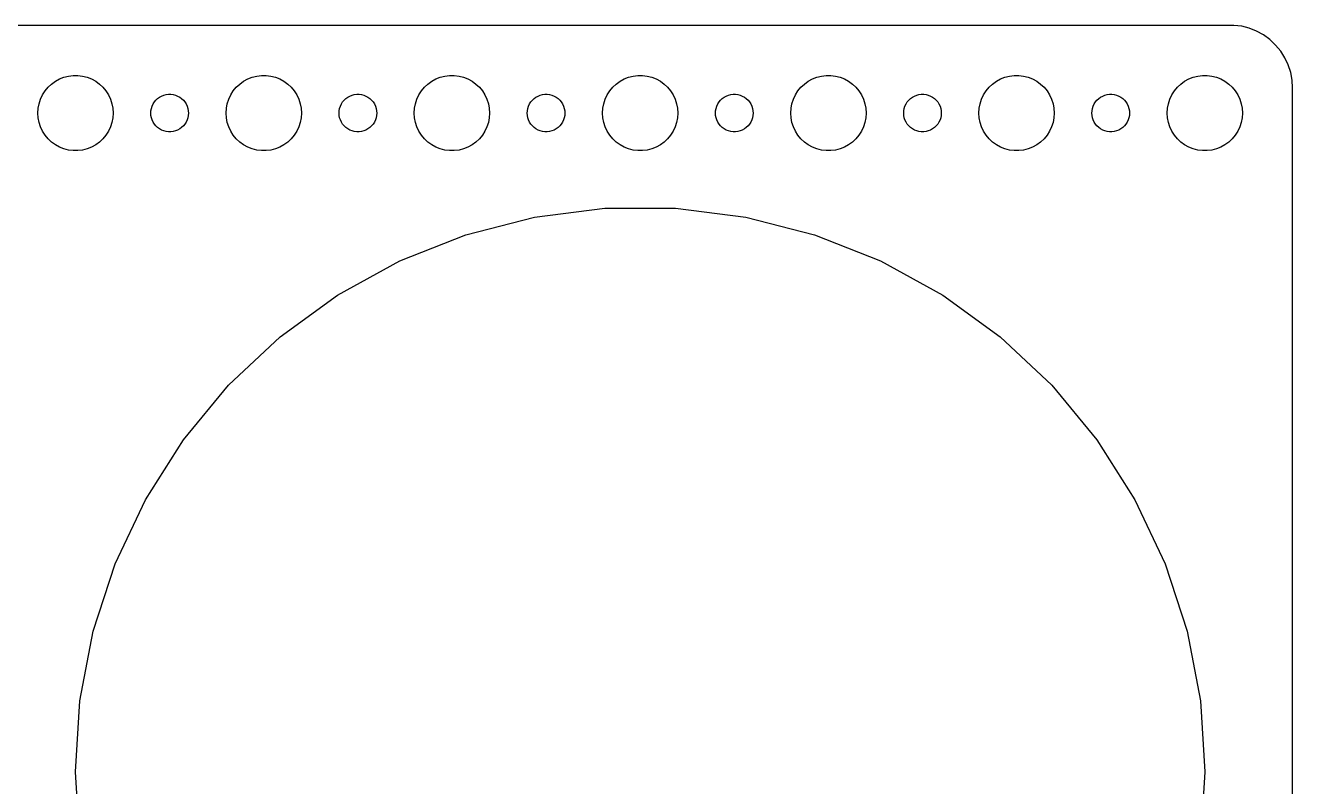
# Model space of a CAD drawing. Header units: metres. Extents: x -194 to 194, y -59 to 59.
# Drawn here: x 93.5 to 194.5, y -1.2 to 59.5 of the extents above; entities that cross this region are included whole.
import ezdxf

# ---------------------------------------------------------------- set-up
doc = ezdxf.new("R2010")
doc.units = ezdxf.units.M

msp = doc.modelspace()

# ---------------------------------------------------------------- linework, layer by layer
for p, q in [((189.814, 59.4901), (-189.814, 59.4901)), ((190.437, 59.4114), (189.814, 59.4901)), ((191.045, 59.2553), (190.437, 59.4114)), ((191.629, 59.0241), (191.045, 59.2553)), ((192.179, 58.7216), (191.629, 59.0241)), ((192.687, 58.3526), (192.179, 58.7216)), ((193.145, 57.9227), (192.687, 58.3526)), ((193.545, 57.4389), (193.145, 57.9227)), ((193.882, 56.9088), (193.545, 57.4389)), ((194.149, 56.3406), (193.882, 56.9088)), ((194.343, 55.7434), (194.149, 56.3406)), ((194.461, 55.1267), (194.343, 55.7434)), ((95.073, 54.2634), (95.3131, 54.5536)), ((95.3131, 54.5536), (95.5877, 54.8115)), ((95.5877, 54.8115), (95.8925, 55.033)), ((95.8925, 55.033), (96.2227, 55.2145)), ((96.2227, 55.2145), (96.573, 55.3532)), ((96.573, 55.3532), (96.9379, 55.4469)), ((96.9379, 55.4469), (97.3116, 55.4941)), ((97.3116, 55.4941), (97.6884, 55.4941)), ((97.6884, 55.4941), (98.0621, 55.4469)), ((98.0621, 55.4469), (98.427, 55.3532)), ((98.427, 55.3532), (98.7773, 55.2145)), ((98.7773, 55.2145), (99.1075, 55.033)), ((99.1075, 55.033), (99.4123, 54.8115)), ((99.4123, 54.8115), (99.6869, 54.5536)), ((99.6869, 54.5536), (99.927, 54.2634)), ((110.073, 54.2634), (110.313, 54.5536)), ((110.313, 54.5536), (110.588, 54.8115)), ((110.588, 54.8115), (110.893, 55.033)), ((110.893, 55.033), (111.223, 55.2145)), ((111.223, 55.2145), (111.573, 55.3532)), ((111.573, 55.3532), (111.938, 55.4469)), ((111.938, 55.4469), (112.312, 55.4941)), ((112.312, 55.4941), (112.688, 55.4941)), ((112.688, 55.4941), (113.062, 55.4469)), ((113.062, 55.4469), (113.427, 55.3532)), ((113.427, 55.3532), (113.777, 55.2145)), ((113.777, 55.2145), (114.107, 55.033)), ((114.107, 55.033), (114.412, 54.8115)), ((114.412, 54.8115), (114.687, 54.5536)), ((114.687, 54.5536), (114.927, 54.2634)), ((125.073, 54.2634), (125.313, 54.5536)), ((125.313, 54.5536), (125.588, 54.8115)), ((125.588, 54.8115), (125.893, 55.033)), ((125.893, 55.033), (126.223, 55.2145)), ((126.223, 55.2145), (126.573, 55.3532)), ((126.573, 55.3532), (126.938, 55.4469)), ((126.938, 55.4469), (127.312, 55.4941)), ((127.312, 55.4941), (127.688, 55.4941)), ((127.688, 55.4941), (128.062, 55.4469)), ((128.062, 55.4469), (128.427, 55.3532)), ((128.427, 55.3532), (128.777, 55.2145)), ((128.777, 55.2145), (129.107, 55.033)), ((129.107, 55.033), (129.412, 54.8115)), ((129.412, 54.8115), (129.687, 54.5536)), ((129.687, 54.5536), (129.927, 54.2634)), ((140.073, 54.2634), (140.313, 54.5536)), ((140.313, 54.5536), (140.588, 54.8115)), ((140.588, 54.8115), (140.893, 55.033)), ((140.893, 55.033), (141.223, 55.2145)), ((141.223, 55.2145), (141.573, 55.3532)), ((141.573, 55.3532), (141.938, 55.4469)), ((141.938, 55.4469), (142.312, 55.4941)), ((142.312, 55.4941), (142.688, 55.4941)), ((142.688, 55.4941), (143.062, 55.4469)), ((143.062, 55.4469), (143.427, 55.3532)), ((143.427, 55.3532), (143.777, 55.2145)), ((143.777, 55.2145), (144.107, 55.033)), ((144.107, 55.033), (144.412, 54.8115)), ((144.412, 54.8115), (144.687, 54.5536)), ((144.687, 54.5536), (144.927, 54.2634)), ((155.073, 54.2634), (155.313, 54.5536)), ((155.313, 54.5536), (155.588, 54.8115)), ((155.588, 54.8115), (155.893, 55.033)), ((155.893, 55.033), (156.223, 55.2145)), ((156.223, 55.2145), (156.573, 55.3532)), ((156.573, 55.3532), (156.938, 55.4469)), ((156.938, 55.4469), (157.312, 55.4941)), ((157.312, 55.4941), (157.688, 55.4941)), ((157.688, 55.4941), (158.062, 55.4469)), ((158.062, 55.4469), (158.427, 55.3532)), ((158.427, 55.3532), (158.777, 55.2145)), ((158.777, 55.2145), (159.107, 55.033)), ((159.107, 55.033), (159.412, 54.8115)), ((159.412, 54.8115), (159.687, 54.5536)), ((159.687, 54.5536), (159.927, 54.2634)), ((170.073, 54.2634), (170.313, 54.5536)), ((170.313, 54.5536), (170.588, 54.8115)), ((170.588, 54.8115), (170.893, 55.033)), ((170.893, 55.033), (171.223, 55.2145)), ((171.223, 55.2145), (171.573, 55.3532)), ((171.573, 55.3532), (171.938, 55.4469)), ((171.938, 55.4469), (172.312, 55.4941)), ((172.312, 55.4941), (172.688, 55.4941)), ((172.688, 55.4941), (173.062, 55.4469)), ((173.062, 55.4469), (173.427, 55.3532)), ((173.427, 55.3532), (173.777, 55.2145)), ((173.777, 55.2145), (174.107, 55.033)), ((174.107, 55.033), (174.412, 54.8115)), ((174.412, 54.8115), (174.687, 54.5536)), ((174.687, 54.5536), (174.927, 54.2634)), ((185.073, 54.2634), (185.313, 54.5536)), ((185.313, 54.5536), (185.588, 54.8115)), ((185.588, 54.8115), (185.893, 55.033)), ((185.893, 55.033), (186.223, 55.2145)), ((186.223, 55.2145), (186.573, 55.3532)), ((186.573, 55.3532), (186.938, 55.4469)), ((186.938, 55.4469), (187.312, 55.4941)), ((187.312, 55.4941), (187.688, 55.4941)), ((187.688, 55.4941), (188.062, 55.4469)), ((188.062, 55.4469), (188.427, 55.3532)), ((188.427, 55.3532), (188.777, 55.2145)), ((188.777, 55.2145), (189.107, 55.033)), ((189.107, 55.033), (189.412, 54.8115)), ((189.412, 54.8115), (189.687, 54.5536)), ((189.687, 54.5536), (189.927, 54.2634)), ((194.5, 54.5), (194.461, 55.1267)), ((94.5943, 53.2461), (94.7107, 53.6044)), ((94.7107, 53.6044), (94.8711, 53.9453)), ((94.8711, 53.9453), (95.073, 54.2634)), ((99.927, 54.2634), (100.129, 53.9453)), ((100.129, 53.9453), (100.289, 53.6044)), ((100.289, 53.6044), (100.406, 53.2461)), ((103.907, 53.5268), (104.044, 53.6558)), ((104.044, 53.6558), (104.196, 53.7665)), ((104.196, 53.7665), (104.361, 53.8572)), ((104.361, 53.8572), (104.536, 53.9266)), ((104.536, 53.9266), (104.719, 53.9734)), ((104.719, 53.9734), (104.906, 53.997)), ((104.906, 53.997), (105.094, 53.997)), ((105.094, 53.997), (105.281, 53.9734)), ((105.281, 53.9734), (105.464, 53.9266)), ((105.464, 53.9266), (105.639, 53.8572)), ((105.639, 53.8572), (105.804, 53.7665)), ((105.804, 53.7665), (105.956, 53.6558)), ((105.956, 53.6558), (106.093, 53.5268)), ((109.594, 53.2461), (109.711, 53.6044)), ((109.711, 53.6044), (109.871, 53.9453)), ((109.871, 53.9453), (110.073, 54.2634)), ((114.927, 54.2634), (115.129, 53.9453)), ((115.129, 53.9453), (115.289, 53.6044)), ((115.289, 53.6044), (115.406, 53.2461)), ((118.907, 53.5268), (119.044, 53.6558)), ((119.044, 53.6558), (119.196, 53.7665)), ((119.196, 53.7665), (119.361, 53.8572)), ((119.361, 53.8572), (119.536, 53.9266)), ((119.536, 53.9266), (119.719, 53.9734)), ((119.719, 53.9734), (119.906, 53.997)), ((119.906, 53.997), (120.094, 53.997)), ((120.094, 53.997), (120.281, 53.9734)), ((120.281, 53.9734), (120.464, 53.9266)), ((120.464, 53.9266), (120.639, 53.8572)), ((120.639, 53.8572), (120.804, 53.7665)), ((120.804, 53.7665), (120.956, 53.6558)), ((120.956, 53.6558), (121.093, 53.5268)), ((124.594, 53.2461), (124.711, 53.6044)), ((124.711, 53.6044), (124.871, 53.9453)), ((124.871, 53.9453), (125.073, 54.2634)), ((129.927, 54.2634), (130.129, 53.9453)), ((130.129, 53.9453), (130.289, 53.6044)), ((130.289, 53.6044), (130.406, 53.2461)), ((133.907, 53.5268), (134.044, 53.6558)), ((134.044, 53.6558), (134.196, 53.7665)), ((134.196, 53.7665), (134.361, 53.8572)), ((134.361, 53.8572), (134.536, 53.9266)), ((134.536, 53.9266), (134.719, 53.9734)), ((134.719, 53.9734), (134.906, 53.997)), ((134.906, 53.997), (135.094, 53.997)), ((135.094, 53.997), (135.281, 53.9734)), ((135.281, 53.9734), (135.464, 53.9266)), ((135.464, 53.9266), (135.639, 53.8572)), ((135.639, 53.8572), (135.804, 53.7665)), ((135.804, 53.7665), (135.956, 53.6558)), ((135.956, 53.6558), (136.093, 53.5268)), ((139.594, 53.2461), (139.711, 53.6044)), ((139.711, 53.6044), (139.871, 53.9453)), ((139.871, 53.9453), (140.073, 54.2634)), ((144.927, 54.2634), (145.129, 53.9453)), ((145.129, 53.9453), (145.289, 53.6044)), ((145.289, 53.6044), (145.406, 53.2461)), ((148.907, 53.5268), (149.044, 53.6558)), ((149.044, 53.6558), (149.196, 53.7665)), ((149.196, 53.7665), (149.361, 53.8572)), ((149.361, 53.8572), (149.536, 53.9266)), ((149.536, 53.9266), (149.719, 53.9734)), ((149.719, 53.9734), (149.906, 53.997)), ((149.906, 53.997), (150.094, 53.997)), ((150.094, 53.997), (150.281, 53.9734)), ((150.281, 53.9734), (150.464, 53.9266)), ((150.464, 53.9266), (150.639, 53.8572)), ((150.639, 53.8572), (150.804, 53.7665)), ((150.804, 53.7665), (150.956, 53.6558)), ((150.956, 53.6558), (151.093, 53.5268)), ((154.594, 53.2461), (154.711, 53.6044)), ((154.711, 53.6044), (154.871, 53.9453)), ((154.871, 53.9453), (155.073, 54.2634)), ((159.927, 54.2634), (160.129, 53.9453)), ((160.129, 53.9453), (160.289, 53.6044)), ((160.289, 53.6044), (160.406, 53.2461)), ((163.907, 53.5268), (164.044, 53.6558)), ((164.044, 53.6558), (164.196, 53.7665)), ((164.196, 53.7665), (164.361, 53.8572)), ((164.361, 53.8572), (164.536, 53.9266)), ((164.536, 53.9266), (164.719, 53.9734)), ((164.719, 53.9734), (164.906, 53.997)), ((164.906, 53.997), (165.094, 53.997)), ((165.094, 53.997), (165.281, 53.9734)), ((165.281, 53.9734), (165.464, 53.9266)), ((165.464, 53.9266), (165.639, 53.8572)), ((165.639, 53.8572), (165.804, 53.7665)), ((165.804, 53.7665), (165.956, 53.6558)), ((165.956, 53.6558), (166.093, 53.5268)), ((169.594, 53.2461), (169.711, 53.6044)), ((169.711, 53.6044), (169.871, 53.9453)), ((169.871, 53.9453), (170.073, 54.2634)), ((174.927, 54.2634), (175.129, 53.9453)), ((175.129, 53.9453), (175.289, 53.6044)), ((175.289, 53.6044), (175.406, 53.2461)), ((178.907, 53.5268), (179.044, 53.6558)), ((179.044, 53.6558), (179.196, 53.7665)), ((179.196, 53.7665), (179.361, 53.8572)), ((179.361, 53.8572), (179.536, 53.9266)), ((179.536, 53.9266), (179.719, 53.9734)), ((179.719, 53.9734), (179.906, 53.997)), ((179.906, 53.997), (180.094, 53.997)), ((180.094, 53.997), (180.281, 53.9734)), ((180.281, 53.9734), (180.464, 53.9266)), ((180.464, 53.9266), (180.639, 53.8572)), ((180.639, 53.8572), (180.804, 53.7665)), ((180.804, 53.7665), (180.956, 53.6558)), ((180.956, 53.6558), (181.093, 53.5268)), ((184.594, 53.2461), (184.711, 53.6044)), ((184.711, 53.6044), (184.871, 53.9453)), ((184.871, 53.9453), (185.073, 54.2634)), ((189.927, 54.2634), (190.129, 53.9453)), ((190.129, 53.9453), (190.289, 53.6044)), ((190.289, 53.6044), (190.406, 53.2461)), ((194.5, -54.5), (194.5, 54.5)), ((94.5, 52.5), (94.5237, 52.876)), ((94.5237, 52.876), (94.5943, 53.2461)), ((100.406, 53.2461), (100.476, 52.876)), ((100.476, 52.876), (100.5, 52.5)), ((103.5, 52.5), (103.512, 52.688)), ((103.512, 52.688), (103.547, 52.873)), ((103.547, 52.873), (103.605, 53.0522)), ((103.605, 53.0522), (103.686, 53.2226)), ((103.686, 53.2226), (103.786, 53.3817)), ((103.786, 53.3817), (103.907, 53.5268)), ((106.093, 53.5268), (106.214, 53.3817)), ((106.214, 53.3817), (106.314, 53.2226)), ((106.314, 53.2226), (106.395, 53.0522)), ((106.395, 53.0522), (106.453, 52.873)), ((106.453, 52.873), (106.488, 52.688)), ((106.488, 52.688), (106.5, 52.5)), ((109.5, 52.5), (109.524, 52.876)), ((109.524, 52.876), (109.594, 53.2461)), ((115.406, 53.2461), (115.476, 52.876)), ((115.476, 52.876), (115.5, 52.5)), ((118.5, 52.5), (118.512, 52.688)), ((118.512, 52.688), (118.547, 52.873)), ((118.547, 52.873), (118.605, 53.0522)), ((118.605, 53.0522), (118.686, 53.2226)), ((118.686, 53.2226), (118.786, 53.3817)), ((118.786, 53.3817), (118.907, 53.5268)), ((121.093, 53.5268), (121.214, 53.3817)), ((121.214, 53.3817), (121.314, 53.2226)), ((121.314, 53.2226), (121.395, 53.0522)), ((121.395, 53.0522), (121.453, 52.873)), ((121.453, 52.873), (121.488, 52.688)), ((121.488, 52.688), (121.5, 52.5)), ((124.5, 52.5), (124.524, 52.876)), ((124.524, 52.876), (124.594, 53.2461)), ((130.406, 53.2461), (130.476, 52.876)), ((130.476, 52.876), (130.5, 52.5)), ((133.5, 52.5), (133.512, 52.688)), ((133.512, 52.688), (133.547, 52.873)), ((133.547, 52.873), (133.605, 53.0522)), ((133.605, 53.0522), (133.686, 53.2226)), ((133.686, 53.2226), (133.786, 53.3817)), ((133.786, 53.3817), (133.907, 53.5268)), ((136.093, 53.5268), (136.214, 53.3817)), ((136.214, 53.3817), (136.314, 53.2226)), ((136.314, 53.2226), (136.395, 53.0522)), ((136.395, 53.0522), (136.453, 52.873)), ((136.453, 52.873), (136.488, 52.688)), ((136.488, 52.688), (136.5, 52.5)), ((139.5, 52.5), (139.524, 52.876)), ((139.524, 52.876), (139.594, 53.2461)), ((145.406, 53.2461), (145.476, 52.876)), ((145.476, 52.876), (145.5, 52.5)), ((148.5, 52.5), (148.512, 52.688)), ((148.512, 52.688), (148.547, 52.873)), ((148.547, 52.873), (148.605, 53.0522)), ((148.605, 53.0522), (148.686, 53.2226)), ((148.686, 53.2226), (148.786, 53.3817)), ((148.786, 53.3817), (148.907, 53.5268)), ((151.093, 53.5268), (151.214, 53.3817)), ((151.214, 53.3817), (151.314, 53.2226)), ((151.314, 53.2226), (151.395, 53.0522)), ((151.395, 53.0522), (151.453, 52.873)), ((151.453, 52.873), (151.488, 52.688)), ((151.488, 52.688), (151.5, 52.5)), ((154.5, 52.5), (154.524, 52.876)), ((154.524, 52.876), (154.594, 53.2461)), ((160.406, 53.2461), (160.476, 52.876)), ((160.476, 52.876), (160.5, 52.5)), ((163.5, 52.5), (163.512, 52.688)), ((163.512, 52.688), (163.547, 52.873)), ((163.547, 52.873), (163.605, 53.0522)), ((163.605, 53.0522), (163.686, 53.2226)), ((163.686, 53.2226), (163.786, 53.3817)), ((163.786, 53.3817), (163.907, 53.5268)), ((166.093, 53.5268), (166.214, 53.3817)), ((166.214, 53.3817), (166.314, 53.2226)), ((166.314, 53.2226), (166.395, 53.0522)), ((166.395, 53.0522), (166.453, 52.873)), ((166.453, 52.873), (166.488, 52.688)), ((166.488, 52.688), (166.5, 52.5)), ((169.5, 52.5), (169.524, 52.876)), ((169.524, 52.876), (169.594, 53.2461)), ((175.406, 53.2461), (175.476, 52.876)), ((175.476, 52.876), (175.5, 52.5)), ((178.5, 52.5), (178.512, 52.688)), ((178.512, 52.688), (178.547, 52.873)), ((178.547, 52.873), (178.605, 53.0522)), ((178.605, 53.0522), (178.686, 53.2226)), ((178.686, 53.2226), (178.786, 53.3817)), ((178.786, 53.3817), (178.907, 53.5268)), ((181.093, 53.5268), (181.214, 53.3817)), ((181.214, 53.3817), (181.314, 53.2226)), ((181.314, 53.2226), (181.395, 53.0522)), ((181.395, 53.0522), (181.453, 52.873)), ((181.453, 52.873), (181.488, 52.688)), ((181.488, 52.688), (181.5, 52.5)), ((184.5, 52.5), (184.524, 52.876)), ((184.524, 52.876), (184.594, 53.2461)), ((190.406, 53.2461), (190.476, 52.876)), ((190.476, 52.876), (190.5, 52.5)), ((94.5237, 52.124), (94.5, 52.5)), ((94.5943, 51.7539), (94.5237, 52.124)), ((94.7107, 51.3956), (94.5943, 51.7539)), ((100.406, 51.7539), (100.289, 51.3956)), ((100.476, 52.124), (100.406, 51.7539)), ((100.5, 52.5), (100.476, 52.124)), ((103.512, 52.312), (103.5, 52.5)), ((103.547, 52.127), (103.512, 52.312)), ((103.605, 51.9478), (103.547, 52.127)), ((103.686, 51.7774), (103.605, 51.9478)), ((103.786, 51.6183), (103.686, 51.7774)), ((103.907, 51.4732), (103.786, 51.6183)), ((106.214, 51.6183), (106.093, 51.4732)), ((106.314, 51.7774), (106.214, 51.6183)), ((106.395, 51.9478), (106.314, 51.7774)), ((106.453, 52.127), (106.395, 51.9478)), ((106.488, 52.312), (106.453, 52.127)), ((106.5, 52.5), (106.488, 52.312)), ((109.524, 52.124), (109.5, 52.5)), ((109.594, 51.7539), (109.524, 52.124)), ((109.711, 51.3956), (109.594, 51.7539)), ((115.406, 51.7539), (115.289, 51.3956)), ((115.476, 52.124), (115.406, 51.7539)), ((115.5, 52.5), (115.476, 52.124)), ((118.512, 52.312), (118.5, 52.5)), ((118.547, 52.127), (118.512, 52.312)), ((118.605, 51.9478), (118.547, 52.127)), ((118.686, 51.7774), (118.605, 51.9478)), ((118.786, 51.6183), (118.686, 51.7774)), ((118.907, 51.4732), (118.786, 51.6183)), ((121.214, 51.6183), (121.093, 51.4732)), ((121.314, 51.7774), (121.214, 51.6183)), ((121.395, 51.9478), (121.314, 51.7774)), ((121.453, 52.127), (121.395, 51.9478)), ((121.488, 52.312), (121.453, 52.127)), ((121.5, 52.5), (121.488, 52.312)), ((124.524, 52.124), (124.5, 52.5)), ((124.594, 51.7539), (124.524, 52.124)), ((124.711, 51.3956), (124.594, 51.7539)), ((130.406, 51.7539), (130.289, 51.3956)), ((130.476, 52.124), (130.406, 51.7539)), ((130.5, 52.5), (130.476, 52.124)), ((133.512, 52.312), (133.5, 52.5)), ((133.547, 52.127), (133.512, 52.312)), ((133.605, 51.9478), (133.547, 52.127)), ((133.686, 51.7774), (133.605, 51.9478)), ((133.786, 51.6183), (133.686, 51.7774)), ((133.907, 51.4732), (133.786, 51.6183)), ((136.214, 51.6183), (136.093, 51.4732)), ((136.314, 51.7774), (136.214, 51.6183)), ((136.395, 51.9478), (136.314, 51.7774)), ((136.453, 52.127), (136.395, 51.9478)), ((136.488, 52.312), (136.453, 52.127)), ((136.5, 52.5), (136.488, 52.312)), ((139.524, 52.124), (139.5, 52.5)), ((139.594, 51.7539), (139.524, 52.124)), ((139.711, 51.3956), (139.594, 51.7539)), ((145.406, 51.7539), (145.289, 51.3956)), ((145.476, 52.124), (145.406, 51.7539)), ((145.5, 52.5), (145.476, 52.124)), ((148.512, 52.312), (148.5, 52.5)), ((148.547, 52.127), (148.512, 52.312)), ((148.605, 51.9478), (148.547, 52.127)), ((148.686, 51.7774), (148.605, 51.9478)), ((148.786, 51.6183), (148.686, 51.7774)), ((148.907, 51.4732), (148.786, 51.6183)), ((151.214, 51.6183), (151.093, 51.4732)), ((151.314, 51.7774), (151.214, 51.6183)), ((151.395, 51.9478), (151.314, 51.7774)), ((151.453, 52.127), (151.395, 51.9478)), ((151.488, 52.312), (151.453, 52.127)), ((151.5, 52.5), (151.488, 52.312)), ((154.524, 52.124), (154.5, 52.5)), ((154.594, 51.7539), (154.524, 52.124)), ((154.711, 51.3956), (154.594, 51.7539)), ((160.406, 51.7539), (160.289, 51.3956)), ((160.476, 52.124), (160.406, 51.7539)), ((160.5, 52.5), (160.476, 52.124)), ((163.512, 52.312), (163.5, 52.5)), ((163.547, 52.127), (163.512, 52.312)), ((163.605, 51.9478), (163.547, 52.127)), ((163.686, 51.7774), (163.605, 51.9478)), ((163.786, 51.6183), (163.686, 51.7774)), ((163.907, 51.4732), (163.786, 51.6183)), ((166.214, 51.6183), (166.093, 51.4732)), ((166.314, 51.7774), (166.214, 51.6183)), ((166.395, 51.9478), (166.314, 51.7774)), ((166.453, 52.127), (166.395, 51.9478)), ((166.488, 52.312), (166.453, 52.127)), ((166.5, 52.5), (166.488, 52.312)), ((169.524, 52.124), (169.5, 52.5)), ((169.594, 51.7539), (169.524, 52.124)), ((169.711, 51.3956), (169.594, 51.7539)), ((175.406, 51.7539), (175.289, 51.3956)), ((175.476, 52.124), (175.406, 51.7539)), ((175.5, 52.5), (175.476, 52.124)), ((178.512, 52.312), (178.5, 52.5)), ((178.547, 52.127), (178.512, 52.312)), ((178.605, 51.9478), (178.547, 52.127)), ((178.686, 51.7774), (178.605, 51.9478)), ((178.786, 51.6183), (178.686, 51.7774)), ((178.907, 51.4732), (178.786, 51.6183)), ((181.214, 51.6183), (181.093, 51.4732)), ((181.314, 51.7774), (181.214, 51.6183)), ((181.395, 51.9478), (181.314, 51.7774)), ((181.453, 52.127), (181.395, 51.9478)), ((181.488, 52.312), (181.453, 52.127)), ((181.5, 52.5), (181.488, 52.312)), ((184.524, 52.124), (184.5, 52.5)), ((184.594, 51.7539), (184.524, 52.124)), ((184.711, 51.3956), (184.594, 51.7539)), ((190.406, 51.7539), (190.289, 51.3956)), ((190.476, 52.124), (190.406, 51.7539)), ((190.5, 52.5), (190.476, 52.124)), ((94.8711, 51.0547), (94.7107, 51.3956)), ((95.073, 50.7366), (94.8711, 51.0547)), ((95.3131, 50.4464), (95.073, 50.7366)), ((99.927, 50.7366), (99.6869, 50.4464)), ((100.129, 51.0547), (99.927, 50.7366)), ((100.289, 51.3956), (100.129, 51.0547)), ((104.044, 51.3442), (103.907, 51.4732)), ((104.196, 51.2335), (104.044, 51.3442)), ((104.361, 51.1428), (104.196, 51.2335)), ((104.536, 51.0734), (104.361, 51.1428)), ((104.719, 51.0266), (104.536, 51.0734)), ((104.906, 51.003), (104.719, 51.0266)), ((105.094, 51.003), (104.906, 51.003)), ((105.281, 51.0266), (105.094, 51.003)), ((105.464, 51.0734), (105.281, 51.0266)), ((105.639, 51.1428), (105.464, 51.0734)), ((105.804, 51.2335), (105.639, 51.1428)), ((105.956, 51.3442), (105.804, 51.2335)), ((106.093, 51.4732), (105.956, 51.3442)), ((109.871, 51.0547), (109.711, 51.3956)), ((110.073, 50.7366), (109.871, 51.0547)), ((110.313, 50.4464), (110.073, 50.7366)), ((114.927, 50.7366), (114.687, 50.4464)), ((115.129, 51.0547), (114.927, 50.7366)), ((115.289, 51.3956), (115.129, 51.0547)), ((119.044, 51.3442), (118.907, 51.4732)), ((119.196, 51.2335), (119.044, 51.3442)), ((119.361, 51.1428), (119.196, 51.2335)), ((119.536, 51.0734), (119.361, 51.1428)), ((119.719, 51.0266), (119.536, 51.0734)), ((119.906, 51.003), (119.719, 51.0266)), ((120.094, 51.003), (119.906, 51.003)), ((120.281, 51.0266), (120.094, 51.003)), ((120.464, 51.0734), (120.281, 51.0266)), ((120.639, 51.1428), (120.464, 51.0734)), ((120.804, 51.2335), (120.639, 51.1428)), ((120.956, 51.3442), (120.804, 51.2335)), ((121.093, 51.4732), (120.956, 51.3442)), ((124.871, 51.0547), (124.711, 51.3956)), ((125.073, 50.7366), (124.871, 51.0547)), ((125.313, 50.4464), (125.073, 50.7366)), ((129.927, 50.7366), (129.687, 50.4464)), ((130.129, 51.0547), (129.927, 50.7366)), ((130.289, 51.3956), (130.129, 51.0547)), ((134.044, 51.3442), (133.907, 51.4732)), ((134.196, 51.2335), (134.044, 51.3442)), ((134.361, 51.1428), (134.196, 51.2335)), ((134.536, 51.0734), (134.361, 51.1428)), ((134.719, 51.0266), (134.536, 51.0734)), ((134.906, 51.003), (134.719, 51.0266)), ((135.094, 51.003), (134.906, 51.003)), ((135.281, 51.0266), (135.094, 51.003)), ((135.464, 51.0734), (135.281, 51.0266)), ((135.639, 51.1428), (135.464, 51.0734)), ((135.804, 51.2335), (135.639, 51.1428)), ((135.956, 51.3442), (135.804, 51.2335)), ((136.093, 51.4732), (135.956, 51.3442)), ((139.871, 51.0547), (139.711, 51.3956)), ((140.073, 50.7366), (139.871, 51.0547)), ((140.313, 50.4464), (140.073, 50.7366)), ((144.927, 50.7366), (144.687, 50.4464)), ((145.129, 51.0547), (144.927, 50.7366)), ((145.289, 51.3956), (145.129, 51.0547)), ((149.044, 51.3442), (148.907, 51.4732)), ((149.196, 51.2335), (149.044, 51.3442)), ((149.361, 51.1428), (149.196, 51.2335)), ((149.536, 51.0734), (149.361, 51.1428)), ((149.719, 51.0266), (149.536, 51.0734)), ((149.906, 51.003), (149.719, 51.0266)), ((150.094, 51.003), (149.906, 51.003)), ((150.281, 51.0266), (150.094, 51.003)), ((150.464, 51.0734), (150.281, 51.0266)), ((150.639, 51.1428), (150.464, 51.0734)), ((150.804, 51.2335), (150.639, 51.1428)), ((150.956, 51.3442), (150.804, 51.2335)), ((151.093, 51.4732), (150.956, 51.3442)), ((154.871, 51.0547), (154.711, 51.3956)), ((155.073, 50.7366), (154.871, 51.0547)), ((155.313, 50.4464), (155.073, 50.7366)), ((159.927, 50.7366), (159.687, 50.4464)), ((160.129, 51.0547), (159.927, 50.7366)), ((160.289, 51.3956), (160.129, 51.0547)), ((164.044, 51.3442), (163.907, 51.4732)), ((164.196, 51.2335), (164.044, 51.3442)), ((164.361, 51.1428), (164.196, 51.2335)), ((164.536, 51.0734), (164.361, 51.1428)), ((164.719, 51.0266), (164.536, 51.0734)), ((164.906, 51.003), (164.719, 51.0266)), ((165.094, 51.003), (164.906, 51.003)), ((165.281, 51.0266), (165.094, 51.003)), ((165.464, 51.0734), (165.281, 51.0266)), ((165.639, 51.1428), (165.464, 51.0734)), ((165.804, 51.2335), (165.639, 51.1428)), ((165.956, 51.3442), (165.804, 51.2335)), ((166.093, 51.4732), (165.956, 51.3442)), ((169.871, 51.0547), (169.711, 51.3956)), ((170.073, 50.7366), (169.871, 51.0547)), ((170.313, 50.4464), (170.073, 50.7366)), ((174.927, 50.7366), (174.687, 50.4464)), ((175.129, 51.0547), (174.927, 50.7366)), ((175.289, 51.3956), (175.129, 51.0547)), ((179.044, 51.3442), (178.907, 51.4732)), ((179.196, 51.2335), (179.044, 51.3442)), ((179.361, 51.1428), (179.196, 51.2335)), ((179.536, 51.0734), (179.361, 51.1428)), ((179.719, 51.0266), (179.536, 51.0734)), ((179.906, 51.003), (179.719, 51.0266)), ((180.094, 51.003), (179.906, 51.003)), ((180.281, 51.0266), (180.094, 51.003)), ((180.464, 51.0734), (180.281, 51.0266)), ((180.639, 51.1428), (180.464, 51.0734)), ((180.804, 51.2335), (180.639, 51.1428)), ((180.956, 51.3442), (180.804, 51.2335)), ((181.093, 51.4732), (180.956, 51.3442)), ((184.871, 51.0547), (184.711, 51.3956)), ((185.073, 50.7366), (184.871, 51.0547)), ((185.313, 50.4464), (185.073, 50.7366)), ((189.927, 50.7366), (189.687, 50.4464)), ((190.129, 51.0547), (189.927, 50.7366)), ((190.289, 51.3956), (190.129, 51.0547)), ((95.5877, 50.1885), (95.3131, 50.4464)), ((95.8925, 49.967), (95.5877, 50.1885)), ((96.2227, 49.7855), (95.8925, 49.967)), ((96.573, 49.6468), (96.2227, 49.7855)), ((96.9379, 49.5531), (96.573, 49.6468)), ((97.3116, 49.5059), (96.9379, 49.5531)), ((97.6884, 49.5059), (97.3116, 49.5059)), ((98.0621, 49.5531), (97.6884, 49.5059)), ((98.427, 49.6468), (98.0621, 49.5531)), ((98.7773, 49.7855), (98.427, 49.6468)), ((99.1075, 49.967), (98.7773, 49.7855)), ((99.4123, 50.1885), (99.1075, 49.967)), ((99.6869, 50.4464), (99.4123, 50.1885)), ((110.588, 50.1885), (110.313, 50.4464)), ((110.893, 49.967), (110.588, 50.1885)), ((111.223, 49.7855), (110.893, 49.967)), ((111.573, 49.6468), (111.223, 49.7855)), ((111.938, 49.5531), (111.573, 49.6468)), ((112.312, 49.5059), (111.938, 49.5531)), ((112.688, 49.5059), (112.312, 49.5059)), ((113.062, 49.5531), (112.688, 49.5059)), ((113.427, 49.6468), (113.062, 49.5531)), ((113.777, 49.7855), (113.427, 49.6468)), ((114.107, 49.967), (113.777, 49.7855)), ((114.412, 50.1885), (114.107, 49.967)), ((114.687, 50.4464), (114.412, 50.1885)), ((125.588, 50.1885), (125.313, 50.4464)), ((125.893, 49.967), (125.588, 50.1885)), ((126.223, 49.7855), (125.893, 49.967)), ((126.573, 49.6468), (126.223, 49.7855)), ((126.938, 49.5531), (126.573, 49.6468)), ((127.312, 49.5059), (126.938, 49.5531)), ((127.688, 49.5059), (127.312, 49.5059)), ((128.062, 49.5531), (127.688, 49.5059)), ((128.427, 49.6468), (128.062, 49.5531)), ((128.777, 49.7855), (128.427, 49.6468)), ((129.107, 49.967), (128.777, 49.7855)), ((129.412, 50.1885), (129.107, 49.967)), ((129.687, 50.4464), (129.412, 50.1885)), ((140.588, 50.1885), (140.313, 50.4464)), ((140.893, 49.967), (140.588, 50.1885)), ((141.223, 49.7855), (140.893, 49.967)), ((141.573, 49.6468), (141.223, 49.7855)), ((141.938, 49.5531), (141.573, 49.6468)), ((142.312, 49.5059), (141.938, 49.5531)), ((142.688, 49.5059), (142.312, 49.5059)), ((143.062, 49.5531), (142.688, 49.5059)), ((143.427, 49.6468), (143.062, 49.5531)), ((143.777, 49.7855), (143.427, 49.6468)), ((144.107, 49.967), (143.777, 49.7855)), ((144.412, 50.1885), (144.107, 49.967)), ((144.687, 50.4464), (144.412, 50.1885)), ((155.588, 50.1885), (155.313, 50.4464)), ((155.893, 49.967), (155.588, 50.1885)), ((156.223, 49.7855), (155.893, 49.967)), ((156.573, 49.6468), (156.223, 49.7855)), ((156.938, 49.5531), (156.573, 49.6468)), ((157.312, 49.5059), (156.938, 49.5531)), ((157.688, 49.5059), (157.312, 49.5059)), ((158.062, 49.5531), (157.688, 49.5059)), ((158.427, 49.6468), (158.062, 49.5531)), ((158.777, 49.7855), (158.427, 49.6468)), ((159.107, 49.967), (158.777, 49.7855)), ((159.412, 50.1885), (159.107, 49.967)), ((159.687, 50.4464), (159.412, 50.1885)), ((170.588, 50.1885), (170.313, 50.4464)), ((170.893, 49.967), (170.588, 50.1885)), ((171.223, 49.7855), (170.893, 49.967)), ((171.573, 49.6468), (171.223, 49.7855)), ((171.938, 49.5531), (171.573, 49.6468)), ((172.312, 49.5059), (171.938, 49.5531)), ((172.688, 49.5059), (172.312, 49.5059)), ((173.062, 49.5531), (172.688, 49.5059)), ((173.427, 49.6468), (173.062, 49.5531)), ((173.777, 49.7855), (173.427, 49.6468)), ((174.107, 49.967), (173.777, 49.7855)), ((174.412, 50.1885), (174.107, 49.967)), ((174.687, 50.4464), (174.412, 50.1885)), ((185.588, 50.1885), (185.313, 50.4464)), ((185.893, 49.967), (185.588, 50.1885)), ((186.223, 49.7855), (185.893, 49.967)), ((186.573, 49.6468), (186.223, 49.7855)), ((186.938, 49.5531), (186.573, 49.6468)), ((187.312, 49.5059), (186.938, 49.5531)), ((187.688, 49.5059), (187.312, 49.5059)), ((188.062, 49.5531), (187.688, 49.5059)), ((188.427, 49.6468), (188.062, 49.5531)), ((188.777, 49.7855), (188.427, 49.6468)), ((189.107, 49.967), (188.777, 49.7855)), ((189.412, 50.1885), (189.107, 49.967)), ((189.687, 50.4464), (189.412, 50.1885)), ((134.068, 44.2029), (139.674, 44.9112)), ((139.674, 44.9112), (145.326, 44.9112)), ((145.326, 44.9112), (150.932, 44.2029)), ((128.594, 42.7975), (134.068, 44.2029)), ((150.932, 44.2029), (156.406, 42.7975)), ((123.34, 40.7172), (128.594, 42.7975)), ((156.406, 42.7975), (161.66, 40.7172)), ((118.388, 37.9948), (123.34, 40.7172)), ((161.66, 40.7172), (166.612, 37.9948)), ((113.816, 34.6731), (118.388, 37.9948)), ((166.612, 37.9948), (171.184, 34.6731)), ((109.696, 30.8046), (113.816, 34.6731)), ((171.184, 34.6731), (175.304, 30.8046)), ((106.094, 26.4503), (109.696, 30.8046)), ((175.304, 30.8046), (178.906, 26.4503)), ((103.066, 21.6789), (106.094, 26.4503)), ((178.906, 26.4503), (181.934, 21.6789)), ((100.66, 16.5656), (103.066, 21.6789)), ((181.934, 21.6789), (184.34, 16.5656)), ((98.9138, 11.191), (100.66, 16.5656)), ((184.34, 16.5656), (186.086, 11.191)), ((97.8548, 5.63998), (98.9138, 11.191)), ((186.086, 11.191), (187.145, 5.63998)), ((97.5, 0), (97.8548, 5.63998)), ((187.145, 5.63998), (187.5, 0)), ((97.8548, -5.63998), (97.5, 0)), ((187.5, 0), (187.145, -5.63998))]:
    msp.add_line(p, q)

doc.saveas('drawing.dxf')
